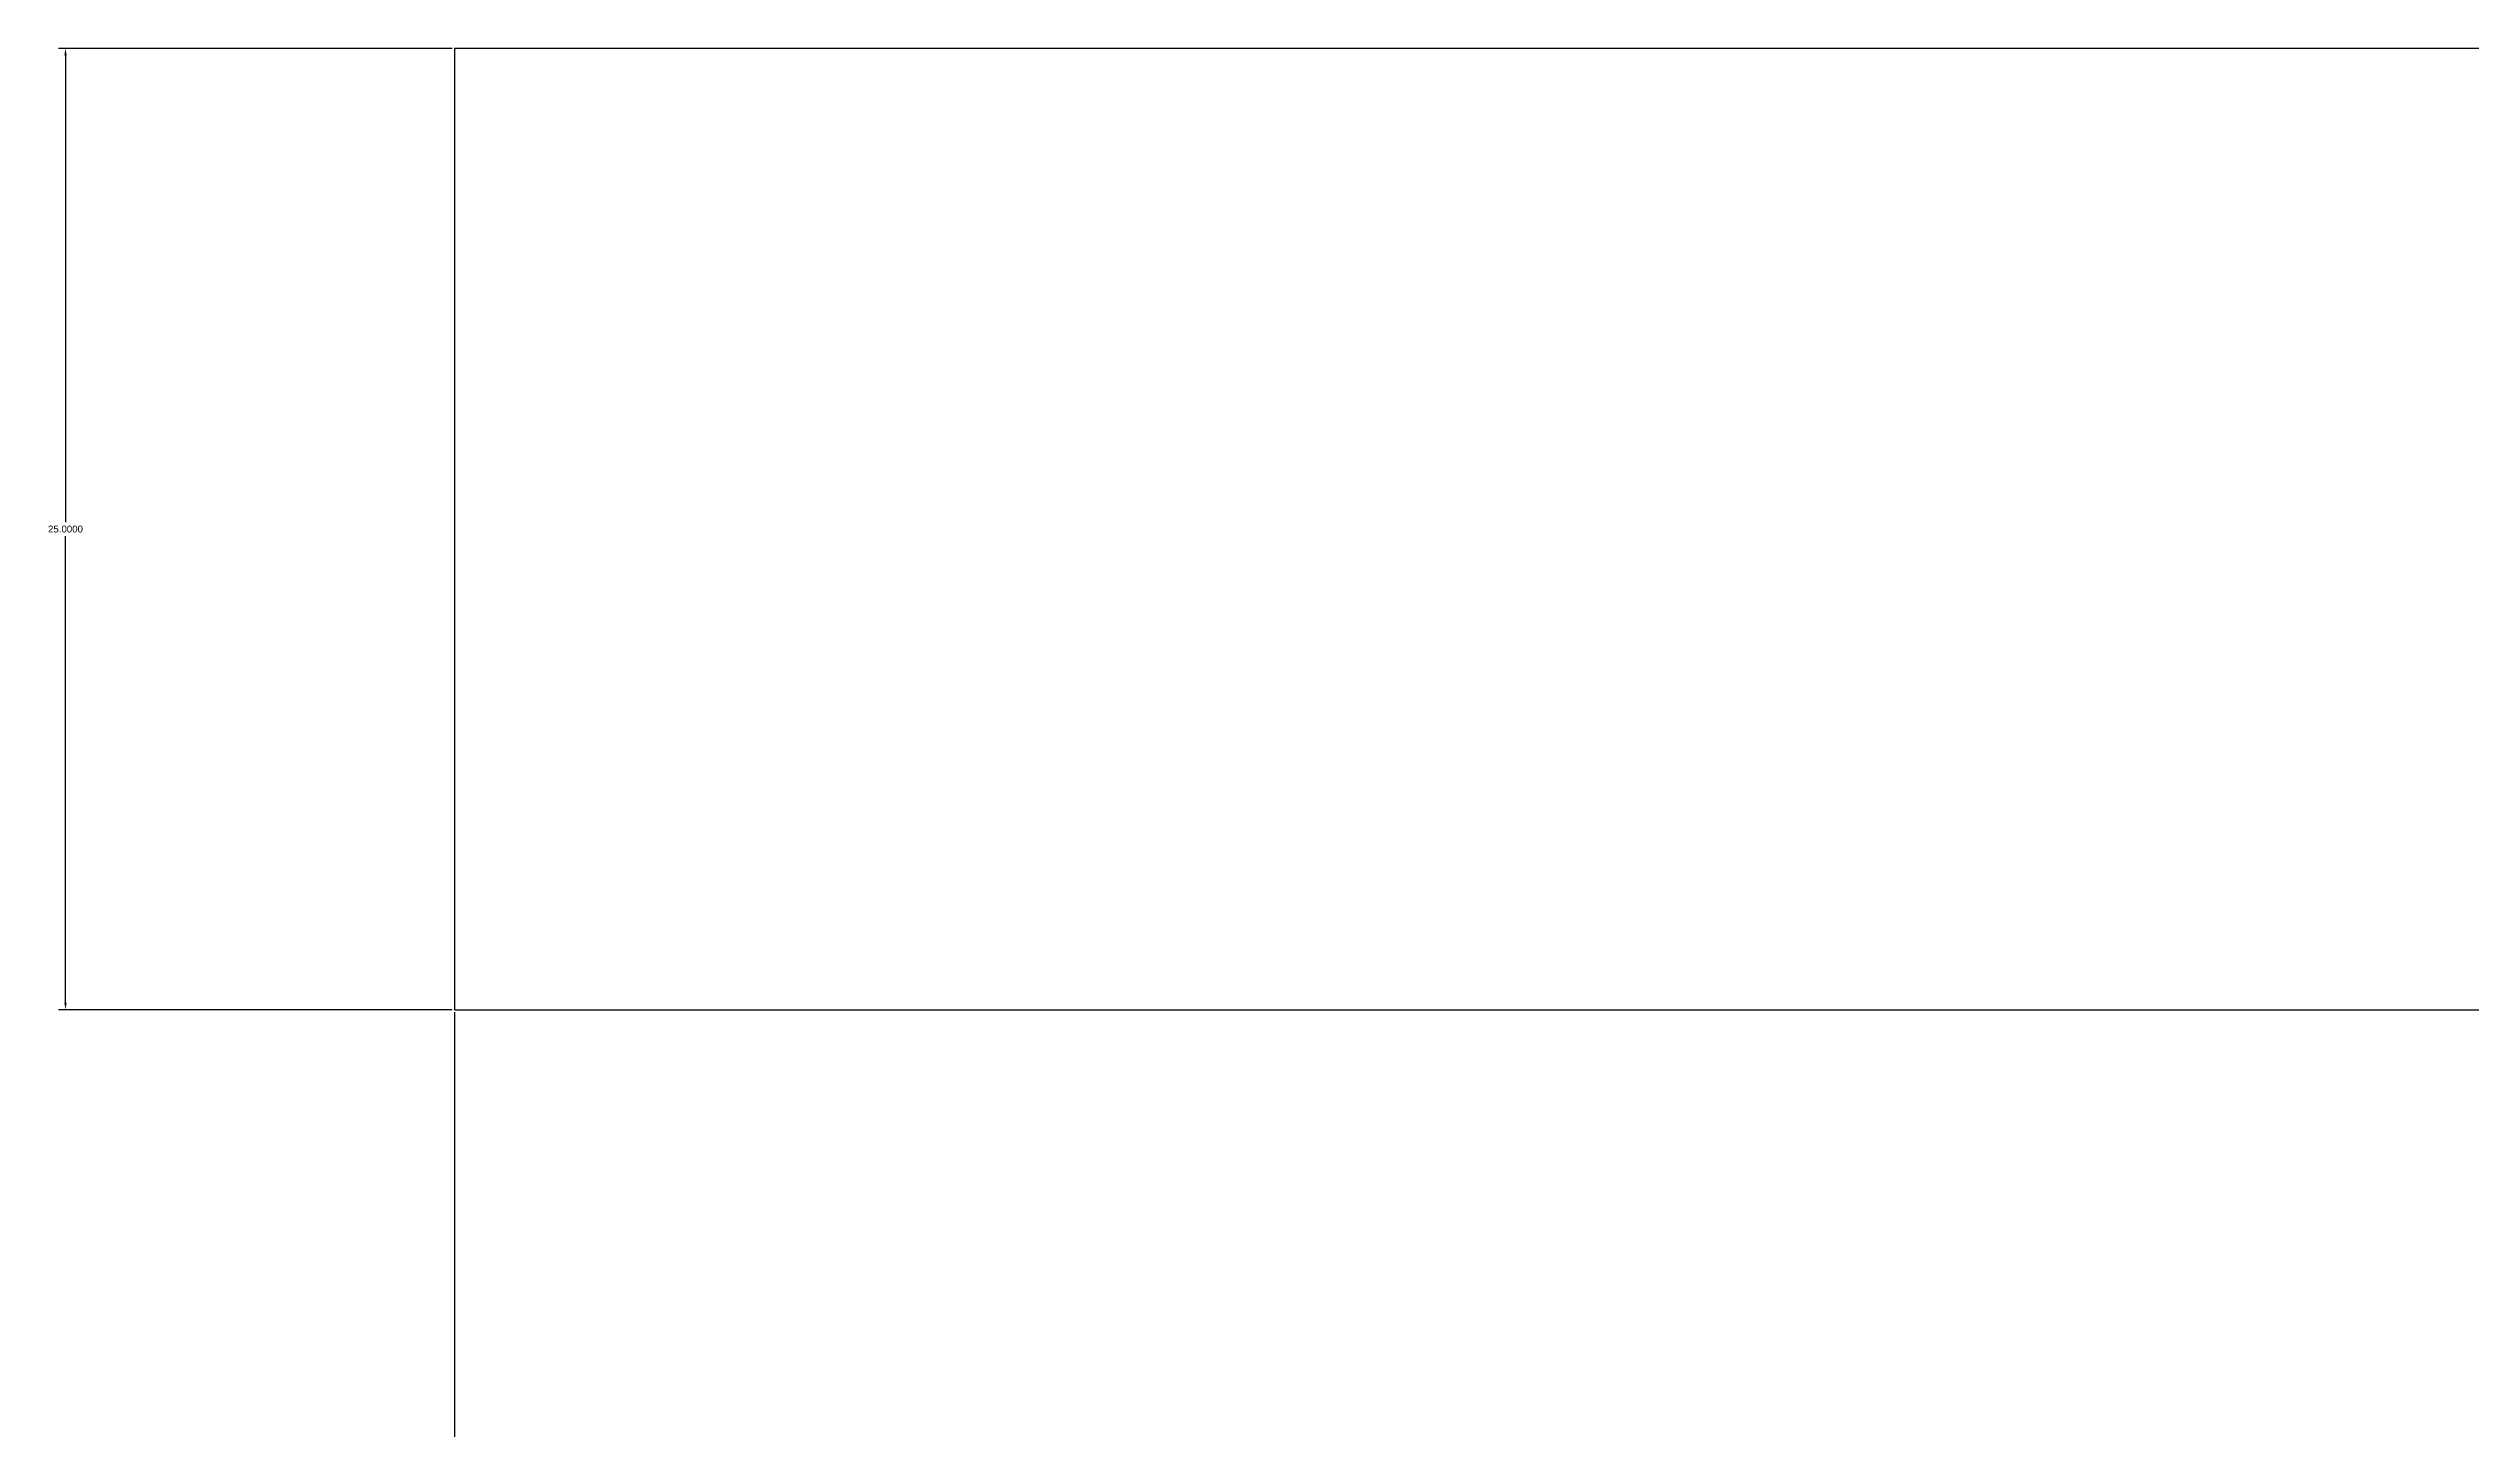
# Model space of a CAD drawing. Header units: millimetres. Extents: x 992 to 14246, y 907 to 4545.
# Drawn here: x 10680.9 to 10743.9, y 1294.3 to 1330.3 of the extents above; entities that cross this region are included whole.
import ezdxf

# ---------------------------------------------------------------- set-up
doc = ezdxf.new("R2010")
doc.units = ezdxf.units.MM
doc.linetypes.add('CENTER2', pattern=[28.575, 19.05, -3.175, 3.175, -3.175])
doc.styles.get("Standard").update_dxf_attribs({"font": 'arial.ttf'})
doc.dimstyles.get("Standard").update_dxf_attribs({"dimtxt": 0.18, "dimasz": 0.18, "dimexe": 0.18, "dimexo": 0.0625, "dimgap": 0.09, "dimtad": 0, "dimtih": 1, "dimtoh": 1, "dimdec": 4, "dimzin": 0, "dimdsep": 46, "dimtxsty": 'Standard', "dimcen": 0.09, "dimadec": 0, "dimazin": 0, "dimtfac": 1, "dimtdec": 4, "dimtofl": 0, "dimtmove": 0, "dimatfit": 3, "dimfxl": 1, "dimtolj": 1, "dimtzin": 0, "dimarcsym": 0})

# ---------------------------------------------------------------- blocks, each defined once
blk = doc.blocks.new('*D78')
at = {"color": 0, "lineweight": -2, "transparency": 16777216}
for p, q in [((10691.424, 1305.205), (10691.424, 1212.514)), ((11291.424, 1305.205), (11291.424, 1212.514)), ((10691.604, 1212.694), (10991.135, 1212.694)), ((11291.244, 1212.694), (10991.713, 1212.694))]:
    blk.add_line(p, q, dxfattribs=at)
at = {"color": 0, "transparency": 16777216}
for points in [[(10691.604, 1212.724), (10691.604, 1212.664), (10691.424, 1212.694)], [(11291.244, 1212.724), (11291.244, 1212.664), (11291.424, 1212.694)]]:
    blk.add_solid(points, dxfattribs=at)
at = {"layer": 'Defpoints', "color": 0, "transparency": 16777216}
for p in [(10691.424, 1305.267), (11291.424, 1305.267), (11291.424, 1212.694)]:
    blk.add_point(p, dxfattribs=at)
at = {"color": 0, "transparency": 16777216, "insert": (10991.424, 1212.694), "char_height": 0.18, "attachment_point": 5}
blk.add_mtext('\\A1;600', dxfattribs=at)
blk = doc.blocks.new('*D104')
at = {"color": 0, "linetype": 'CENTER2', "lineweight": -2, "transparency": 16777216}
for p, q in [((10691.362, 1330.267), (10681.134, 1330.267)), ((10681.314, 1330.087), (10681.314, 1317.949)), ((10681.314, 1305.447), (10681.314, 1317.586)), ((10691.362, 1305.267), (10681.134, 1305.267))]:
    blk.add_line(p, q, dxfattribs=at)
at = {"color": 0, "linetype": 'CENTER2', "transparency": 16777216}
for points in [[(10681.284, 1330.087), (10681.344, 1330.087), (10681.314, 1330.267)], [(10681.284, 1305.447), (10681.344, 1305.447), (10681.314, 1305.267)]]:
    blk.add_solid(points, dxfattribs=at)
at = {"layer": 'Defpoints', "color": 0, "linetype": 'CENTER2', "transparency": 16777216}
for p in [(10691.424, 1330.267), (10681.314, 1305.267), (10691.424, 1305.267)]:
    blk.add_point(p, dxfattribs=at)
at = {"color": 0, "linetype": 'CENTER2', "transparency": 16777216, "insert": (10681.314, 1317.767), "char_height": 0.18, "attachment_point": 5}
blk.add_mtext('\\A1;25.0000', dxfattribs=at)

msp = doc.modelspace()

# ---------------------------------------------------------------- linework, layer by layer
for p, q in [((11291.42428, 1330.26744), (10691.42428, 1330.26744)), ((10691.42428, 1330.26744), (10691.42428, 1305.26744)), ((10691.42428, 1305.26744), (11291.42428, 1305.26744))]:
    msp.add_line(p, q)

# ---------------------------------------------------------------- dimensions: what is measured, and where the dimension line sits
at = {"linetype": 'CENTER2'}
dim = msp.add_linear_dim(base=(10681.31418, 1305.26744), p1=(10691.42428, 1330.26744), p2=(10691.42428, 1305.26744), angle=90, dimstyle='Standard', dxfattribs=at)
dim.commit()
dim.dimension.update_dxf_attribs({"geometry": '*D104', "text_midpoint": (10681.31418, 1317.76744)})
dim = msp.add_linear_dim(base=(11291.42428, 1212.69388), p1=(10691.42428, 1305.26744), p2=(11291.42428, 1305.26744), text='600', dimstyle='Standard')
dim.commit()
dim.dimension.update_dxf_attribs({"geometry": '*D78', "text_midpoint": (10991.42428, 1212.69388)})

doc.saveas('drawing.dxf')
